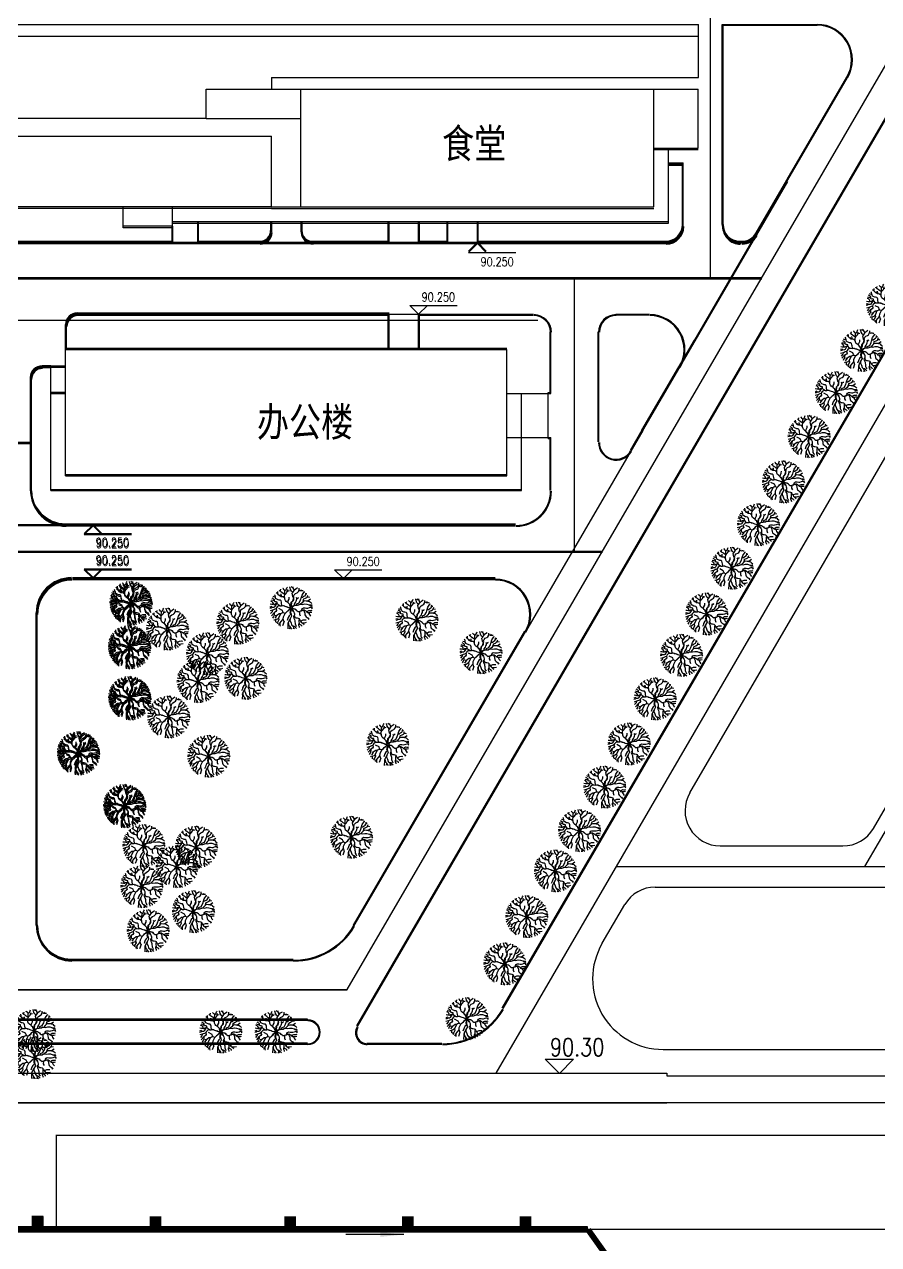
# Model space of a CAD drawing. Extents: x 532522 to 2902776, y -101917278 to 111238625.
# Drawn here: x 2901274.9 to 2901420.1, y 2548811 to 2549018.3 of the extents above; entities that cross this region are included whole.
import ezdxf
from ezdxf.enums import TextEntityAlignment as Align

# ---------------------------------------------------------------- set-up
doc = ezdxf.new("R2010")
doc.units = 0
doc.header["$LTSCALE"] = 1000
doc.header["$MEASUREMENT"] = 0
doc.linetypes.add('DASHDOT', pattern=[1, 0.5, -0.25, 0, -0.25])
doc.layers.get('0').update_dxf_attribs({"linetype": 'CONTINUOUS'})
for name, color, linetype in [('#1力能', 7, 'CONTINUOUS'), ('$TD_AUDIT_GENERATED_(1B714A)', 7, 'CONTINUOUS'), ('1', 7, 'CONTINUOUS'), ('34', 7, 'CONTINUOUS'), ('NEW字', 2, 'CONTINUOUS'), ('NEW道路', 4, 'CONTINUOUS'), ('PUB_DIM', 3, 'CONTINUOUS'), ('PUB_TEXT', 7, 'CONTINUOUS'), ('μàÂ·', 5, 'CONTINUOUS'), ('征地红线', 20, 'CONTINUOUS'), ('道路', 5, 'CONTINUOUS')]:
    doc.layers.add(name, color=color, linetype=linetype)
doc.styles.add('_HZTCH', font='', dxfattribs={"width": 0.8})
doc.styles.add('DIM_FONT', font='SIMPLEX.shx', dxfattribs={"width": 0.8})
doc.styles.get("Standard").update_dxf_attribs({"font": '', "width": 1.1})
doc.styles.get('_HZTCH').set_extended_font_data('SimSun')
doc.styles.get('Standard').set_extended_font_data('SimSun')
doc.dimstyles.get("Standard").update_dxf_attribs({"dimtxt": 0.18, "dimasz": 0.18, "dimexe": 0.18, "dimexo": 0.0625, "dimgap": 0.09, "dimtad": 0, "dimtih": 1, "dimtoh": 1, "dimdec": 4, "dimzin": 0, "dimdsep": 46, "dimtxsty": 'Standard', "dimcen": 0.09, "dimadec": 0, "dimazin": 0, "dimtfac": 1, "dimtdec": 4, "dimtofl": 0, "dimtmove": 0, "dimatfit": 3, "dimfxl": 1, "dimtolj": 1, "dimtzin": 0, "dimarcsym": 0})

# ---------------------------------------------------------------- blocks, each defined once
blk = doc.blocks.new('VEGTRE')
at = {"layer": '34', "color": 95, "linetype": 'Continuous'}
for p, q in [((-8.528, 0.012), (-9.251, 0.386)), ((0.118, -8.826), (0.14, -9.251)), ((3.566, -7.88), (3.93, -8.367))]:
    blk.add_line(p, q, dxfattribs=at)
for points in [[(-5.516, 2.354), (-5.718, 2.925), (-6.014, 3.369), (-6.482, 4.138), (-6.364, 4.405), (-6.573, 4.79), (-7.162, 5.174), (-7.426, 5.518)], [(-4.4, 6.349), (-5.149, 6.149), (-5.738, 6.297), (-6.573, 6.509)], [(-2.28, 1.166), (-2.28, 1.166), (-2.588, 1.561), (-2.851, 2.005), (-2.762, 2.39), (-2.79, 2.715), (-3.321, 3.217), (-3.913, 3.602), (-4.236, 3.99), (-4.562, 4.344), (-4.855, 4.817), (-5.062, 5.113), (-5.651, 5.497), (-6.065, 5.795)], [(-2.046, 4.279), (-2.4, 4.964), (-3.287, 5.585), (-3.964, 6.236), (-4.882, 6.473), (-5.323, 6.918), (-5.978, 7.056)], [(-5.323, 6.918), (-5.362, 7.246), (-5.46, 7.463)], [(-2.195, 6.115), (-2.574, 6.648), (-3.106, 7.036), (-3.4, 7.185), (-3.962, 7.479), (-4.61, 7.805), (-4.773, 7.915)], [(-3.752, 7.369), (-3.99, 8.041), (-3.988, 8.338)], [(-2.021, 2.95), (-2.046, 4.279), (-2.195, 6.115), (-2.229, 6.518), (-2.46, 6.863), (-3.385, 8.6)], [(-1.333, 2.385), (-1.014, 3.395), (-1.014, 4.191), (-1.128, 4.636), (-1.306, 5.585)], [(0.397, 6.077), (-0.091, 6.602), (-0.424, 6.73), (-0.829, 8.612)], [(0.749, 8.303), (0.417, 8.867), (0.067, 9.236)], [(0.754, 9.176), (0.786, 8.248), (0.421, 5.99), (0.879, 5.048), (1.021, 3.397), (1.745, 3.549), (2.297, 4.056), (2.627, 4.528), (2.402, 6.574), (1.892, 7.12), (1.776, 8.509), (1.535, 8.749), (1.489, 9.113)], [(1.776, 8.509), (2.094, 8.662), (2.303, 8.938)], [(2.4, 6.569), (2.605, 7.267), (2.93, 7.679), (3.581, 8.303), (3.658, 8.472)], [(2.626, 4.535), (3.13, 4.899), (3.487, 5.697), (3.694, 6.082), (4.2, 6.525)], [(3.186, 7.925), (2.785, 8.597), (2.653, 8.841)], [(3.694, 6.082), (3.694, 6.585), (3.817, 7.533)], [(4.535, 1.708), (5.166, 2.212), (5.405, 2.749), (5.458, 3.195), (5.405, 3.713), (4.846, 4.231), (4.892, 4.745), (5.303, 5.581), (5.602, 7.304)], [(5.303, 5.581), (5.202, 5.697), (4.995, 6.082), (4.79, 6.494), (4.73, 7.087), (4.699, 7.94)], [(5.405, 3.715), (5.79, 4.156), (6.145, 4.662), (6.412, 4.985), (7.164, 5.812)], [(6.391, 4.959), (6.236, 5.518), (6.236, 5.725), (6.395, 6.648)], [(-5.072, -1.937), (-5.316, -1.81), (-5.788, -1.573), (-6.291, -1.097), (-6.762, -0.477), (-7.144, -0.179), (-7.677, -0.092), (-8.21, -0.003), (-9.26, 0.048)], [(-2.826, 2.118), (-3.087, 2.39), (-3.441, 2.687), (-3.737, 2.687), (-4.003, 2.656), (-4.241, 2.538), (-4.446, 2.391), (-5.01, 2.243), (-5.306, 2.273), (-5.778, 2.451), (-6.162, 2.631), (-6.487, 2.807), (-6.99, 3.043), (-7.521, 3.161), (-7.788, 2.985), (-8.085, 2.779), (-8.47, 2.513), (-9.051, 1.949)], [(-7.644, 3.079), (-7.906, 3.251), (-8.291, 3.34), (-8.579, 3.473)], [(-6.774, 2.944), (-6.814, 2.364), (-7.2, 1.771), (-7.88, 1.359), (-8.262, 1.156)], [(-6.48, 4.13), (-6.809, 4.197), (-7.373, 4.169), (-7.785, 4.256), (-8.041, 4.579)], [(-3.964, -0.615), (-4.554, 0.443), (-5.236, 0.966)], [(-2.528, -0.28), (-2.003, -0.333), (-1.532, -0.287), (-1.009, -0.157), (-0.532, 0.043), (-0.487, 0.128), (-0.547, 0.195), (-1.308, 0.535), (-1.732, 0.759), (-2.28, 1.166)], [(-1.836, 0.836), (-1.532, 0.733), (-1.116, 0.535), (-0.728, 0.366), (-0.39, 0.222), (-0.308, 0.227), (-0.28, 0.318), (-0.409, 0.672), (-0.636, 1.292), (-0.851, 1.797), (-0.99, 2.038), (-1.383, 2.386), (-2.021, 2.95)], [(-1.496, 2.487), (-1.121, 2.253), (-0.85, 2.084), (-0.631, 1.636), (-0.436, 1.202), (-0.25, 0.662), (-0.137, 0.338), (-0.082, 0.263), (0.005, 0.289), (0.087, 0.499), (0.217, 0.862), (0.39, 1.333), (0.535, 1.913), (0.667, 2.463), (0.776, 2.867), (0.944, 3.145)], [(1.021, 3.397), (0.781, 2.621), (0.631, 1.971), (0.446, 1.246), (0.217, 0.503), (0.181, 0.39), (0.227, 0.262), (0.33, 0.248), (0.841, 0.426), (1.405, 0.538), (2.063, 0.638), (2.492, 0.733), (2.858, 0.774)], [(3.063, 0.843), (2.672, 0.708), (2.15, 0.579), (1.579, 0.487), (1.012, 0.402), (0.627, 0.217), (0.272, 0.046), (0.227, -0.01), (0.325, -0.138), (0.631, -0.385), (1.205, -0.844), (1.463, -1.024), (1.971, -1.188)], [(1.682, 3.535), (2.169, 3.304), (2.692, 2.851), (4.438, 2.986)], [(3.063, 0.843), (3.328, 0.935), (3.95, 1.438), (4.453, 1.703), (5.191, 1.733), (5.991, 1.467), (6.227, 1.436), (6.494, 1.703), (6.82, 2.174), (7.145, 2.617), (7.503, 2.795), (8.005, 3.031), (8.622, 3.282)], [(3.581, 1.14), (4.067, 0.995), (4.569, 0.431), (4.892, -0.014), (5.277, -0.369), (5.689, -0.487), (6.222, -0.251), (6.549, -0.162), (7.318, -0.075), (7.703, -0.106), (8.205, -0.578), (8.704, -1.142), (9.144, -1.244)], [(6.128, 1.448), (6.462, 0.903), (6.966, 1.051), (7.379, 1.315), (7.677, 1.108), (8.027, 0.545), (9.212, 0.508)], [(6.436, 1.643), (6.438, 3.318), (6.576, 3.653), (7.149, 4.036), (7.438, 4.497), (7.838, 4.863)], [(7.15, 4.038), (7.415, 3.92), (7.622, 3.862), (8.115, 4.385)], [(7.313, 2.699), (7.617, 2.232), (7.971, 1.997), (8.477, 1.877), (9.005, 2.002)], [(7.607, 1.156), (7.822, 1.138), (8.238, 1.197), (9.109, 1.462)], [(-7.533, -2.133), (-7.918, -1.867), (-8.39, -1.542), (-9.183, -1.21)], [(-3.385, -0.159), (-3.45, -0.154), (-3.774, -0.39), (-4.101, -0.774), (-4.337, -1.041), (-4.516, -1.246), (-4.752, -1.574), (-4.959, -1.839), (-5.168, -2.015), (-5.405, -2.164), (-5.937, -2.133), (-6.203, -2.133), (-6.619, -2.015), (-6.913, -1.957), (-7.178, -1.985), (-7.475, -2.075), (-7.713, -2.311), (-7.978, -2.46), (-8.333, -2.696), (-8.744, -3.056)], [(-6.979, -1.964), (-6.973, -2.342), (-7.031, -2.636), (-7.27, -3.021), (-7.773, -3.287), (-8.159, -3.523), (-8.431, -3.836)], [(-7.467, -4.788), (-7.696, -4.588), (-8.154, -4.393)], [(-4.544, -1.287), (-4.398, -1.839), (-4.429, -2.313), (-4.667, -2.757), (-5.318, -3.111), (-5.88, -3.318), (-6.326, -3.644), (-6.8, -4.147), (-7.126, -4.528), (-7.364, -4.768), (-7.882, -4.867)], [(-5.373, -7.544), (-4.773, -6.301), (-4.157, -5.926), (-3.485, -5.583), (-3.097, -5.157), (-2.957, -4.362), (-2.723, -3.472), (-3.477, -3.759), (-4.239, -4.508), (-5.019, -4.947), (-6.152, -5.144), (-6.579, -5.092), (-7.516, -5.415)], [(-6.154, -5.144), (-6.419, -5.388), (-6.862, -5.537), (-7.209, -5.815)], [(-3.097, -5.157), (-2.87, -5.896), (-2.783, -6.162), (-3.316, -6.841), (-3.614, -7.403), (-3.703, -7.757), (-3.526, -8.173), (-3.497, -8.573)], [(-2.462, -3.179), (-2.137, -2.583), (-1.759, -2.28), (-1.347, -1.979), (-0.903, -1.67), (-0.496, -1.229), (-0.344, -0.944), (-0.215, -0.239), (-0.255, -0.128), (-0.359, -0.106), (-0.985, -0.282), (-1.626, -0.421), (-1.896, -0.446), (-2.446, -0.297), (-2.923, -0.203), (-3.385, -0.159)], [(1.2, -4.123), (0.961, -3.593), (0.913, -3.108), (0.897, -2.942), (0.997, -2.662), (1.092, -2.21), (0.831, -1.764), (0.703, -1.215), (0.494, -0.85), (0.212, -0.451), (0.109, -0.39), (0.005, -0.414), (-0.07, -0.533), (-0.188, -1.003), (-0.224, -1.147), (-0.641, -1.614), (-0.865, -1.855), (-1.516, -2.27), (-2.173, -2.856), (-2.723, -3.472)], [(-1.516, -2.27), (-1.195, -2.785), (-1.891, -3.706), (-1.81, -5.097), (-1.538, -6.27), (-1.277, -7.256), (-1.383, -8.903), (-1.521, -9.106)], [(-0.641, -1.614), (-0.465, -2.169), (-0.497, -3.026), (-0.439, -3.619), (-0.352, -4.121), (-0.147, -4.685), (-0.354, -5.393), (-0.503, -5.629)], [(-0.179, -4.798), (-0.06, -4.862), (0.297, -5.039)], [(2.289, -1.251), (1.369, -1.07), (0.949, -0.757), (0.272, -0.338), (0.525, -0.728), (0.745, -1.07), (0.821, -1.393), (0.979, -1.87), (1.191, -2.229), (0.985, -3.046), (1.251, -4.369)], [(1.251, -4.369), (1.333, -4.685), (1.627, -4.952), (1.744, -5.662), (1.535, -6.342), (1.12, -6.993), (0.913, -7.436), (0.851, -8.029), (1.145, -8.826), (1.335, -9.154)], [(1.263, -4.424), (1.868, -4.687), (2.81, -5.721), (2.749, -6.195), (2.682, -7.19), (2.651, -7.523), (2.497, -8.152), (2.115, -9.003)], [(2.289, -1.251), (3.273, -1.369), (3.718, -1.47), (4.297, -1.908), (4.509, -2.215), (4.892, -2.778), (5.333, -3.788), (6.144, -5.178), (5.853, -5.723), (5.997, -6.562), (6.022, -7.009)], [(2.289, -1.251), (2.622, -1.988), (2.668, -2.896), (3.077, -3.598)], [(5.062, -5.236), (4.879, -5.692), (4.463, -6.137)], [(4.509, -2.215), (5.359, -2.379), (5.863, -2.203), (6.366, -1.908), (7.164, -2.383)], [(5.241, -3.574), (5.089, -4.362), (5, -4.954), (5.115, -5.487), (5.232, -6.168)], [(5.333, -3.788), (5.653, -3.624), (6.273, -3.682), (6.894, -3.744), (7.456, -3.773), (7.75, -4.07), (7.93, -4.732)], [(5.964, -2.144), (6.308, -2.441), (6.776, -3.034)], [(6.144, -5.179), (6.595, -5.251), (7.246, -5.46), (7.42, -5.497)], [(6.708, -2.111), (7.077, -1.968), (7.61, -2.147), (8.109, -2.292), (8.918, -2.378)], [(7.605, -3.921), (7.841, -3.892), (8.226, -4.07), (8.258, -4.132)], [(8.046, -2.275), (8.258, -2.65), (8.658, -3.2)], [(8.268, -0.651), (8.617, -0.311), (9.226, -0.229)], [(-4.773, -6.301), (-5.475, -6.544), (-6.005, -6.426), (-6.809, -6.28)], [(-3.675, -7.646), (-4, -8.051), (-4.462, -8.113)], [(-2.456, -8.492), (-2.67, -8.706), (-2.846, -8.81)], [(-1.538, -6.27), (-2.044, -6.574), (-2.251, -7.198), (-2.549, -7.67), (-2.579, -8.113), (-2.521, -8.379), (-2.316, -8.733), (-2.277, -8.973)], [(1.041, -8.544), (0.436, -8.59), (0.079, -8.856), (-0.393, -9.062), (-0.711, -9.226)], [(2.682, -7.164), (3.128, -7.675), (3.544, -7.882), (4.135, -7.851), (4.62, -8.005)], [(2.749, -6.195), (3.569, -6.393), (4.232, -6.769), (4.728, -7.321), (4.964, -7.379), (5.123, -7.651)]]:
    blk.add_lwpolyline(points, dxfattribs=at)
blk = doc.blocks.new('_ARROW')
blk.add_solid([(0, 0), (-1, 0.1), (-1, -0.1)])

msp = doc.modelspace()

# ---------------------------------------------------------------- linework, layer by layer
at = {"layer": '$TD_AUDIT_GENERATED_(1B714A)', "color": 2, "linetype": 'Continuous'}
for p, q in [((2901316.95, 2549009.33), (2901389.55, 2549009.33)), ((2901316.95, 2549009.33), (2901316.95, 2549007.33)), ((2901305.85, 2549002.33), (2901186.55, 2549002.33)), ((2901384.45, 2548994.83), (2901386.95, 2548994.83)), ((2901384.45, 2548994.68), (2901386.8, 2548994.68)), ((2901386.8, 2548984.33), (2901386.8, 2548994.68)), ((2901386.95, 2548984.33), (2901386.95, 2548994.83)), ((2901300, 2548984.03), (2901300, 2548981.48)), ((2901300.15, 2548984.03), (2901300.15, 2548981.33)), ((2901304.35, 2548984.83), (2901304.35, 2548981.33)), ((2901304.5, 2548984.83), (2901304.5, 2548981.48)), ((2901316.8, 2548984.83), (2901316.8, 2548983.33)), ((2901316.95, 2548984.83), (2901316.95, 2548983.33)), ((2901321.95, 2548984.83), (2901321.95, 2548983.33)), ((2901322.1, 2548984.83), (2901322.1, 2548983.33)), ((2901336.8, 2548981.48), (2901336.8, 2548984.83)), ((2901336.95, 2548981.33), (2901336.95, 2548984.83)), ((2901341.95, 2548981.33), (2901341.95, 2548984.83)), ((2901342.1, 2548981.48), (2901342.1, 2548984.83)), ((2901346.8, 2548981.48), (2901346.8, 2548984.83)), ((2901346.95, 2548981.33), (2901346.95, 2548984.83)), ((2901351.95, 2548981.33), (2901351.95, 2548984.83)), ((2901352.1, 2548981.48), (2901352.1, 2548984.83)), ((2901253.95, 2548981.33), (2901300.15, 2548981.33)), ((2901254.1, 2548981.48), (2901300, 2548981.48)), ((2901304.35, 2548981.33), (2901314.95, 2548981.33)), ((2901304.5, 2548981.48), (2901314.95, 2548981.48)), ((2901323.95, 2548981.48), (2901336.8, 2548981.48)), ((2901323.95, 2548981.33), (2901336.95, 2548981.33)), ((2901341.95, 2548981.33), (2901346.95, 2548981.33)), ((2901342.1, 2548981.48), (2901346.8, 2548981.48)), ((2901351.95, 2548981.33), (2901383.95, 2548981.33)), ((2901352.1, 2548981.48), (2901383.95, 2548981.48)), ((2901283.95, 2548969.33), (2901336.95, 2548969.33)), ((2901283.95, 2548969.18), (2901336.8, 2548969.18)), ((2901281.95, 2548963.33), (2901281.95, 2548967.33)), ((2901282.1, 2548963.33), (2901282.1, 2548967.33)), ((2901279.45, 2548960.33), (2901277.95, 2548960.33)), ((2901279.45, 2548960.18), (2901277.95, 2548960.18)), ((2901275.95, 2548958.33), (2901275.95, 2548939.33)), ((2901276.1, 2548958.33), (2901276.1, 2548939.33)), ((2901235.95, 2548947.33), (2901275.95, 2548947.33)), ((2901281.94, 2548933.33), (2901235.95, 2548933.33)), ((2901281.95, 2548933.48), (2901358.45, 2548933.48)), ((2901281.95, 2548933.33), (2901358.45, 2548933.33)), ((2901283.13, 2548924.33), (2901354.94, 2548924.33)), ((2901283.13, 2548924.18), (2901354.94, 2548924.18)), ((2901276.95, 2548865.36), (2901276.95, 2548918.33)), ((2901277.1, 2548865.36), (2901277.1, 2548918.33))]:
    msp.add_line(p, q, dxfattribs=at)
at = {"layer": '$TD_AUDIT_GENERATED_(1B714A)', "color": 1, "linetype": 'Continuous'}
for p, q in [((2901321.95, 2548987.33), (2901321.95, 2549007.33)), ((2901381.95, 2548987.33), (2901381.95, 2549007.33)), ((2901389.45, 2548997.33), (2901389.45, 2549007.33)), ((2901384.45, 2548984.83), (2901384.45, 2548997.33)), ((2901281.95, 2548941.83), (2901281.95, 2548963.33)), ((2901279.45, 2548939.33), (2901279.45, 2548960.33))]:
    msp.add_line(p, q, dxfattribs=at)
at = {"layer": '$TD_AUDIT_GENERATED_(1B714A)', "color": 1, "linetype": 'Continuous', "extrusion": (0.000184419, -0.049437, 0.998777)}
for p, q in [((2901384.45, 2548984.59, 10.1), (2901384.45, 2548997.07, 10.72)), ((2901281.95, 2548941.64, 7.99), (2901281.95, 2548963.11, 9.06)), ((2901356.95, 2548941.64, 7.98), (2901356.95, 2548963.11, 9.04)), ((2901279.45, 2548939.14, 7.87), (2901279.45, 2548960.12, 8.91)), ((2901359.45, 2548939.14, 7.85), (2901359.45, 2548955.62, 8.67)), ((2901363.95, 2548948.13, 8.3), (2901363.95, 2548955.62, 8.67))]:
    msp.add_line(p, q, dxfattribs=at)
at = {"layer": '$TD_AUDIT_GENERATED_(1B714A)', "color": 2, "linetype": 'Continuous', "extrusion": (0.000184419, -0.049437, 0.998777)}
for p, q in [((2901384.45, 2548994.57, 10.59), (2901386.95, 2548994.57, 10.59)), ((2901384.45, 2548994.42, 10.59), (2901386.8, 2548994.42, 10.59)), ((2901386.8, 2548984.09, 10.07), (2901386.8, 2548994.42, 10.59)), ((2901386.95, 2548984.09, 10.07), (2901386.95, 2548994.57, 10.59)), ((2901300, 2548983.79, 10.08), (2901300, 2548981.24, 9.95)), ((2901300.15, 2548983.79, 10.08), (2901300.15, 2548981.09, 9.94)), ((2901304.35, 2548984.59, 10.11), (2901304.35, 2548981.09, 9.94)), ((2901304.5, 2548984.59, 10.11), (2901304.5, 2548981.24, 9.95)), ((2901316.8, 2548984.59, 10.11), (2901316.8, 2548983.09, 10.04)), ((2901316.95, 2548984.59, 10.11), (2901316.95, 2548983.09, 10.04)), ((2901321.95, 2548984.59, 10.11), (2901321.95, 2548983.09, 10.04)), ((2901322.1, 2548984.59, 10.11), (2901322.1, 2548983.09, 10.04)), ((2901336.8, 2548981.24, 9.94), (2901336.8, 2548984.59, 10.11)), ((2901336.95, 2548981.09, 9.94), (2901336.95, 2548984.59, 10.11)), ((2901341.95, 2548981.09, 9.93), (2901341.95, 2548984.59, 10.11)), ((2901342.1, 2548981.24, 9.94), (2901342.1, 2548984.59, 10.11)), ((2901346.8, 2548981.24, 9.94), (2901346.8, 2548984.59, 10.11)), ((2901346.95, 2548981.09, 9.93), (2901346.95, 2548984.59, 10.11)), ((2901351.95, 2548981.09, 9.93), (2901351.95, 2548984.59, 10.11)), ((2901352.1, 2548981.24, 9.94), (2901352.1, 2548984.59, 10.11)), ((2901253.95, 2548981.09, 9.95), (2901300.15, 2548981.09, 9.94)), ((2901254.1, 2548981.24, 9.96), (2901300, 2548981.24, 9.95)), ((2901304.35, 2548981.09, 9.94), (2901314.95, 2548981.09, 9.94)), ((2901304.5, 2548981.24, 9.95), (2901314.95, 2548981.24, 9.95)), ((2901323.95, 2548981.24, 9.95), (2901336.8, 2548981.24, 9.94)), ((2901323.95, 2548981.09, 9.94), (2901336.95, 2548981.09, 9.94)), ((2901341.95, 2548981.09, 9.93), (2901346.95, 2548981.09, 9.93)), ((2901342.1, 2548981.24, 9.94), (2901346.8, 2548981.24, 9.94)), ((2901351.95, 2548981.09, 9.93), (2901383.95, 2548981.09, 9.93)), ((2901352.1, 2548981.24, 9.94), (2901383.95, 2548981.24, 9.93)), ((2901283.95, 2548969.1, 9.35), (2901336.95, 2548969.1, 9.34)), ((2901283.95, 2548968.95, 9.34), (2901336.8, 2548968.95, 9.33)), ((2901336.8, 2548963.11, 9.05), (2901336.8, 2548968.95, 9.33)), ((2901336.95, 2548963.11, 9.05), (2901336.95, 2548969.1, 9.34)), ((2901341.95, 2548963.11, 9.04), (2901341.95, 2548969.1, 9.34)), ((2901341.95, 2548969.1, 9.34), (2901361.45, 2548969.1, 9.34)), ((2901342.1, 2548968.95, 9.33), (2901361.45, 2548968.95, 9.33)), ((2901342.1, 2548963.11, 9.04), (2901342.1, 2548968.95, 9.33)), ((2901375.45, 2548969.1, 9.34), (2901381.15, 2548969.1, 9.33)), ((2901375.45, 2548968.96, 9.33), (2901381.15, 2548968.96, 9.33)), ((2901281.95, 2548963.11, 9.06), (2901281.95, 2548967.11, 9.25)), ((2901282.1, 2548963.11, 9.06), (2901282.1, 2548967.11, 9.25)), ((2901364.3, 2548955.77, 8.68), (2901364.3, 2548966.11, 9.19)), ((2901364.45, 2548955.62, 8.67), (2901364.45, 2548966.11, 9.19)), ((2901372.45, 2548947.39, 8.26), (2901372.45, 2548966.11, 9.19)), ((2901372.6, 2548947.39, 8.26), (2901372.6, 2548966.11, 9.19)), ((2901279.45, 2548960.12, 8.91), (2901277.95, 2548960.12, 8.91)), ((2901275.95, 2548958.12, 8.81), (2901275.95, 2548939.14, 7.87)), ((2901276.1, 2548958.12, 8.81), (2901276.1, 2548939.14, 7.87)), ((2901279.45, 2548959.97, 8.9), (2901277.95, 2548959.97, 8.9)), ((2901363.95, 2548955.77, 8.68), (2901364.3, 2548955.77, 8.68)), ((2901363.95, 2548955.62, 8.67), (2901363.95, 2548955.77, 8.68)), ((2901363.95, 2548955.62, 8.67), (2901364.45, 2548955.62, 8.67)), ((2901380.05, 2548949.31, 8.35), (2901360.13, 2548915.15, 6.67)), ((2901380.05, 2548949.31, 8.35), (2901360.13, 2548915.15, 6.67)), ((2901363.95, 2548948.13, 8.3), (2901364.45, 2548948.13, 8.3)), ((2901363.95, 2548947.98, 8.29), (2901363.95, 2548948.13, 8.3)), ((2901363.95, 2548947.98, 8.29), (2901364.3, 2548947.98, 8.29)), ((2901364.3, 2548939.14, 7.85), (2901364.3, 2548947.98, 8.29)), ((2901364.45, 2548939.14, 7.85), (2901364.45, 2548948.13, 8.3)), ((2901379.92, 2548949.38, 8.36), (2901377.92, 2548945.95, 8.19)), ((2901235.95, 2548947.13, 8.27), (2901275.95, 2548947.13, 8.27)), ((2901281.94, 2548933.15, 7.57), (2901235.95, 2548933.15, 7.58)), ((2901281.95, 2548933.3, 7.58), (2901358.45, 2548933.3, 7.57)), ((2901281.95, 2548933.15, 7.57), (2901358.45, 2548933.15, 7.56)), ((2901283.13, 2548924.16, 7.13), (2901354.94, 2548924.16, 7.11)), ((2901283.13, 2548924.01, 7.12), (2901354.94, 2548924.01, 7.11)), ((2901276.95, 2548865.26, 4.21), (2901276.95, 2548918.17, 6.83)), ((2901277.1, 2548865.26, 4.21), (2901277.1, 2548918.17, 6.83))]:
    msp.add_line(p, q, dxfattribs=at)
at = {"layer": '$TD_AUDIT_GENERATED_(1B714A)', "color": 2, "linetype": 'Continuous'}
for centre, radius, start, end in [((2901314.95, 2548983.33), 2, 270, 0), ((2901314.95, 2548983.33), 1.85, 270, 0), ((2901323.95, 2548983.33), 2, 180, 270), ((2901323.95, 2548983.33), 1.85, 180, 270), ((2901383.95, 2548984.33), 3, 270, 360), ((2901383.95, 2548984.33), 2.85, 270, 360), ((2901283.95, 2548967.33), 2, 90, 180), ((2901283.95, 2548967.33), 1.85, 90, 180), ((2901277.95, 2548958.33), 2, 90, 180), ((2901277.95, 2548958.33), 1.85, 90, 180), ((2901281.95, 2548939.33), 6, 180, 270), ((2901281.95, 2548939.33), 5.85, 180, 270), ((2901282.95, 2548918.33), 6, 90, 180), ((2901282.95, 2548918.33), 5.85, 90, 180), ((2901282.95, 2548865.36), 6, 180, 270), ((2901282.95, 2548865.36), 5.85, 180, 270)]:
    msp.add_arc(centre, radius, start, end, dxfattribs=at)
at = {"layer": '$TD_AUDIT_GENERATED_(1B714A)', "color": 2, "linetype": 'Continuous', "extrusion": (0.000184419, -0.049437, 0.998777)}
for centre, radius, start, end in [((2910803.47, 2535039.28, -125468.16), 2, 269.7865, 359.7865), ((2910803.47, 2535039.28, -125468.16), 1.85, 269.7865, 359.7865), ((2910812.47, 2535039.25, -125468.16), 2, 179.7865, 269.7865), ((2910812.47, 2535039.25, -125468.16), 1.85, 179.7865, 269.7865), ((2910872.47, 2535040.03, -125468.16), 3, 269.7865, 359.7865), ((2910872.47, 2535040.03, -125468.16), 2.85, 269.7865, 359.7865), ((2910772.41, 2535023.4, -125468.16), 2, 89.7865, 179.7865), ((2910772.41, 2535023.4, -125468.16), 1.85, 89.7865, 179.7865), ((2910849.9, 2535022.11, -125468.16), 3, 359.7865, 89.7865), ((2910849.9, 2535022.11, -125468.16), 2.85, 359.7865, 89.7865), ((2910863.9, 2535022.06, -125468.16), 3, 89.7865, 179.7865), ((2910863.9, 2535022.06, -125468.16), 2.85, 89.7865, 179.7865), ((2910766.37, 2535014.42, -125468.16), 2, 89.7865, 179.7865), ((2910766.37, 2535014.42, -125468.16), 1.85, 89.7865, 179.7865), ((2910863.83, 2535003.31, -125468.16), 3, 179.7865, 329.5658), ((2910863.83, 2535003.31, -125468.16), 2.85, 179.7865, 329.5658), ((2910770.3, 2534995.41, -125468.16), 6, 179.7865, 269.7865), ((2910770.3, 2534995.41, -125468.16), 5.85, 179.7865, 269.7865), ((2910846.8, 2534995.12, -125468.16), 6, 269.7865, 359.7865), ((2910846.8, 2534995.12, -125468.16), 5.85, 269.7865, 359.7865), ((2910771.22, 2534974.4, -125468.16), 6, 89.7865, 179.7865), ((2910771.22, 2534974.4, -125468.16), 5.85, 89.7865, 179.7865), ((2910843.21, 2534974.14, -125468.16), 6, 329.5658, 89.7865), ((2910843.21, 2534974.14, -125468.16), 5.85, 329.5658, 89.7865), ((2910771.03, 2534921.43, -125468.16), 6, 179.7865, 269.7865), ((2910771.03, 2534921.43, -125468.16), 5.85, 179.7865, 269.7865)]:
    msp.add_arc(centre, radius, start, end, dxfattribs=at)
at = {"layer": '$TD_AUDIT_GENERATED_(1B714A)', "color": 2, "linetype": 'Continuous', "ltscale": 5, "extrusion": (0.000184419, -0.049437, 0.998777)}
for radius in [6, 5.85]:
    msp.add_arc((2910869.59, 2535019.04, -125468.16), radius, 329.5658, 89.7865, dxfattribs=at)
at = {"layer": '1', "linetype": 'Continuous'}
for p, q in [((2901383.53, 2548844.16), (2901724.36, 2548844.16)), ((2901384.12, 2548835.16), (2901462.69, 2548835.16))]:
    msp.add_line(p, q, dxfattribs=at)
at = {"layer": '1', "color": 1, "linetype": 'Continuous'}
for points, const_width in [([(2901277.18, 2548815.92), (2901277.18, 2548813.66)], 2), ([(2901370.7, 2548813.66), (2901247.85, 2548813.66)], 1)]:
    msp.add_lwpolyline(points, dxfattribs=dict(at, const_width=const_width))
at = {"layer": '1', "color": 1, "linetype": 'Continuous', "extrusion": (0.000184419, -0.049437, 0.998777), "elevation": -125468.16}
for points, const_width in [([(2910765.06, 2534872.01), (2910765.05, 2534869.75)], 2), ([(2910785.06, 2534871.94), (2910785.05, 2534869.68)], 2), ([(2910807.93, 2534871.85), (2910807.92, 2534869.59)], 2), ([(2910827.93, 2534871.78), (2910827.92, 2534869.52)], 2), ([(2910847.93, 2534871.7), (2910847.92, 2534869.44)], 2), ([(2910858.57, 2534869.4), (2910735.73, 2534869.86)], 1), ([(2910858.57, 2534869.4), (2911057.13, 2534588.18)], 1)]:
    msp.add_lwpolyline(points, dxfattribs=dict(at, const_width=const_width))
at = {"layer": '1', "linetype": 'Continuous'}
msp.add_arc((2901383.53, 2548856.16), 12, 149.7793, 270, dxfattribs=at)
at = {"layer": 'NEW字', "extrusion": (0.000184419, -0.049437, 0.998777)}
for p, q in [((2901363.48, 2548842.49, 3.04), (2901368.28, 2548842.49, 3.04)), ((2901365.88, 2548840.09, 2.93), (2901363.48, 2548842.49, 3.04)), ((2901368.28, 2548842.49, 3.04), (2901365.88, 2548840.09, 2.93))]:
    msp.add_line(p, q, dxfattribs=at)
at = {"layer": 'NEW道路', "color": 4, "linetype": 'Continuous', "extrusion": (0.000184419, -0.049437, 0.998777)}
for p, q in [((2901280.42, 2548829.6), (2901730.66, 2548829.6)), ((2901370.53, 2548813.62), (2901487.54, 2548813.62))]:
    msp.add_line(p, q, dxfattribs=at)
at = {"layer": 'PUB_DIM', "linetype": 'Continuous'}
for p, q in [((2901300.15, 2548981.33), (2901304.35, 2548981.33)), ((2901314.95, 2548981.33), (2901323.95, 2548981.33)), ((2901336.95, 2548981.33), (2901341.95, 2548981.33)), ((2901346.95, 2548981.33), (2901351.95, 2548981.33)), ((2901351.95, 2548981.33), (2901350.45, 2548979.83)), ((2901353.45, 2548979.83), (2901351.95, 2548981.33)), ((2901286.63, 2548933.33), (2901285.13, 2548931.83)), ((2901288.13, 2548931.83), (2901286.63, 2548933.33)), ((2901285.13, 2548931.83), (2901288.13, 2548931.83)), ((2901286.63, 2548931.83), (2901293.17, 2548931.83)), ((2901286.63, 2548924.33), (2901285.13, 2548925.83)), ((2901285.13, 2548925.83), (2901288.13, 2548925.83)), ((2901288.13, 2548925.83), (2901286.63, 2548924.33)), ((2901286.63, 2548925.83), (2901293.17, 2548925.83))]:
    msp.add_line(p, q, dxfattribs=at)
at = {"layer": 'PUB_DIM', "linetype": 'Continuous', "extrusion": (0.000184419, -0.049437, 0.998777)}
for p, q in [((2901300.15, 2548981.09, 9.94), (2901304.35, 2548981.09, 9.94)), ((2901314.95, 2548981.09, 9.94), (2901323.95, 2548981.09, 9.94)), ((2901336.95, 2548981.09, 9.94), (2901341.95, 2548981.09, 9.93)), ((2901346.95, 2548981.09, 9.93), (2901351.95, 2548981.09, 9.93)), ((2901351.95, 2548981.09, 9.93), (2901350.45, 2548979.59, 9.86)), ((2901353.45, 2548979.59, 9.86), (2901351.95, 2548981.09, 9.93)), ((2901350.45, 2548979.59, 9.86), (2901353.45, 2548979.59, 9.86)), ((2901351.95, 2548979.59, 9.86), (2901358.5, 2548979.59, 9.86)), ((2901341.95, 2548969.1, 9.34), (2901340.45, 2548970.6, 9.42)), ((2901340.45, 2548970.6, 9.42), (2901343.45, 2548970.6, 9.42)), ((2901343.45, 2548970.6, 9.42), (2901341.95, 2548969.1, 9.34)), ((2901341.95, 2548970.6, 9.42), (2901348.5, 2548970.6, 9.41)), ((2901336.95, 2548969.1, 9.34), (2901341.95, 2548969.1, 9.34)), ((2901286.63, 2548933.15, 7.57), (2901285.13, 2548931.65, 7.5)), ((2901288.13, 2548931.65, 7.5), (2901286.63, 2548933.15, 7.57)), ((2901285.13, 2548931.65, 7.5), (2901288.13, 2548931.65, 7.5)), ((2901286.63, 2548931.65, 7.5), (2901293.17, 2548931.65, 7.5)), ((2901286.63, 2548924.16, 7.13), (2901285.13, 2548925.66, 7.2)), ((2901285.13, 2548925.66, 7.2), (2901288.13, 2548925.66, 7.2)), ((2901288.13, 2548925.66, 7.2), (2901286.63, 2548924.16, 7.13)), ((2901286.63, 2548925.66, 7.2), (2901293.17, 2548925.66, 7.2)), ((2901329.18, 2548924.16, 7.12), (2901327.68, 2548925.66, 7.19)), ((2901327.68, 2548925.66, 7.19), (2901330.68, 2548925.66, 7.19)), ((2901330.68, 2548925.66, 7.19), (2901329.18, 2548924.16, 7.12)), ((2901329.18, 2548925.66, 7.19), (2901335.72, 2548925.66, 7.19))]:
    msp.add_line(p, q, dxfattribs=at)
at = {"layer": 'PUB_DIM', "color": 2, "linetype": 'Continuous', "extrusion": (0.000184419, -0.049437, 0.998777), "elevation": -125468.16, "flags": 128}
msp.add_lwpolyline([(2910827.26, 2534868.71), (2910817.39, 2534868.75)], dxfattribs=at)
at = {"layer": 'μàÂ·', "color": 2}
for p, q in [((2901282.95, 2548859.51), (2901320.64, 2548859.51)), ((2901282.95, 2548859.36), (2901320.64, 2548859.36)), ((2901244.6, 2548849.36), (2901323.06, 2548849.36)), ((2901244.6, 2548849.21), (2901323.06, 2548849.21)), ((2901244.6, 2548845.31), (2901323.06, 2548845.31)), ((2901244.6, 2548845.16), (2901323.06, 2548845.16)), ((2901222.95, 2548835.16), (2901384.12, 2548835.16))]:
    msp.add_line(p, q, dxfattribs=at)
at = {"layer": 'μàÂ·', "color": 2, "extrusion": (0.000184419, -0.049437, 0.998777)}
for p, q in [((2901282.95, 2548859.41, 3.92), (2901320.64, 2548859.41, 3.92)), ((2901282.95, 2548859.26, 3.92), (2901320.64, 2548859.26, 3.91)), ((2901244.6, 2548849.28, 3.43), (2901323.06, 2548849.28, 3.41)), ((2901244.6, 2548849.13, 3.42), (2901323.06, 2548849.13, 3.41)), ((2901244.6, 2548845.23, 3.23), (2901323.06, 2548845.23, 3.21)), ((2901244.6, 2548845.08, 3.22), (2901323.06, 2548845.08, 3.21)), ((2901222.95, 2548835.09, 2.73), (2901384.12, 2548835.09, 2.7))]:
    msp.add_line(p, q, dxfattribs=at)
for centre, radius, end in [((2910808.73, 2534927.29, -125468.16), 11.85, 329.5658), ((2910808.73, 2534927.29, -125468.16), 12, 329.5658), ((2910811.06, 2534903.18, -125468.16), 2.1, 89.7865), ((2910811.06, 2534903.18, -125468.16), 1.95, 89.7865)]:
    msp.add_arc(centre, radius, 269.7865, end, dxfattribs=at)
at = {"layer": '征地红线', "color": 20}
msp.add_line((2901280.42, 2548813.66), (2901280.42, 2548829.66), dxfattribs=at)
at = {"layer": '征地红线', "color": 20, "extrusion": (0.000184419, -0.049437, 0.998777)}
msp.add_line((2901280.42, 2548813.62, 1.66), (2901280.42, 2548829.6, 2.45), dxfattribs=at)
at = {"layer": '道路', "color": 4, "linetype": 'DASHDOT', "ltscale": 5}
for p, q in [((2901329.83, 2548854.36), (2901427.38, 2549021.83)), ((2901391.55, 2548975.33), (2901391.55, 2549021.83)), ((2901355.12, 2548840.16), (2901450.46, 2549003.84)), ((2901232.45, 2548975.33), (2901400.3, 2548975.33)), ((2901232.45, 2548928.83), (2901373.21, 2548928.83)), ((2901230.85, 2548854.36), (2901329.83, 2548854.36)), ((2901230.85, 2548840.16), (2901384.12, 2548840.16)), ((2901384.12, 2548840.16, 1.62), (2901384.12, 2548839.66, 1.46)), ((2901384.12, 2548839.66), (2901729.31, 2548839.66))]:
    msp.add_line(p, q, dxfattribs=at)
at = {"layer": '道路', "color": 4}
for p, q in [((2901222.95, 2549018.33), (2901389.55, 2549018.33)), ((2901389.55, 2549009.33), (2901389.55, 2549018.33)), ((2901393.55, 2548994.92), (2901393.55, 2549018.33)), ((2901393.55, 2549018.33), (2901409.7, 2549018.33)), ((2901393.55, 2548984.33), (2901393.55, 2549018.33)), ((2901393.7, 2548994.92), (2901393.7, 2549018.18)), ((2901393.7, 2549018.18), (2901409.7, 2549018.18)), ((2901393.7, 2548984.33), (2901393.7, 2549018.18)), ((2901222.95, 2549016.33), (2901389.45, 2549016.33)), ((2901222.95, 2549016.33), (2901389.55, 2549016.33)), ((2901356.17, 2548851.19), (2901450.65, 2549013.4)), ((2901356.3, 2548851.12), (2901450.78, 2549013.33)), ((2901331.43, 2548848.17), (2901425.92, 2549010.38)), ((2901331.56, 2548848.09), (2901426.05, 2549010.3)), ((2901399.32, 2548982.9), (2901414.75, 2549009.39)), ((2901404.61, 2548991.98), (2901414.75, 2549009.39)), ((2901404.74, 2548991.9), (2901414.88, 2549009.31)), ((2901305.85, 2549007.33), (2901389.45, 2549007.33)), ((2901305.85, 2549002.33), (2901305.85, 2549007.33)), ((2901305.85, 2549002.33), (2901321.95, 2549002.33)), ((2901224.55, 2548999.33), (2901316.95, 2548999.33)), ((2901316.95, 2548987.33), (2901316.95, 2548999.33)), ((2901316.95, 2548987.33), (2901316.95, 2548999.33)), ((2901381.95, 2548997.33), (2901389.45, 2548997.33)), ((2901388.06, 2548887.77), (2901449.57, 2548993.38)), ((2901386.34, 2548960.31), (2901404.74, 2548991.9)), ((2901399.45, 2548982.82), (2901404.74, 2548991.9)), ((2901316.95, 2548987.33), (2901224.55, 2548987.33)), ((2901291.75, 2548984.03), (2901291.75, 2548987.33)), ((2901300.15, 2548984.03), (2901300.15, 2548987.33)), ((2901316.95, 2548987.33), (2901381.95, 2548987.33)), ((2901300.15, 2548984.03), (2901291.75, 2548984.03)), ((2901300.15, 2548984.83), (2901384.45, 2548984.83)), ((2901396.55, 2548981.48), (2901396.86, 2548981.48)), ((2901396.55, 2548981.33), (2901396.86, 2548981.33)), ((2901419.26, 2548881.73), (2901469.95, 2548968.75)), ((2901281.95, 2548963.33), (2901356.95, 2548963.33)), ((2901279.45, 2548960.33), (2901281.95, 2548960.33)), ((2901279.45, 2548955.83), (2901281.95, 2548955.83)), ((2901281.95, 2548941.83), (2901356.95, 2548941.83)), ((2901279.45, 2548939.33), (2901359.45, 2548939.33)), ((2901393.24, 2548878.75), (2901414.08, 2548878.75)), ((2901382.18, 2548871.75), (2901627.38, 2548871.75)), ((2901373.16, 2548862.2), (2901376.99, 2548868.77))]:
    msp.add_line(p, q, dxfattribs=at)
at = {"layer": '道路', "color": 4, "extrusion": (0.000184419, -0.049437, 0.998777)}
for p, q in [((2901381.95, 2548997.07, 10.72), (2901389.45, 2548997.07, 10.72)), ((2901386.34, 2548960.1, 8.89), (2901404.74, 2548991.65, 10.45)), ((2901399.45, 2548982.58, 10), (2901404.74, 2548991.65, 10.45)), ((2901316.95, 2548987.08, 10.24), (2901224.55, 2548987.08, 10.25)), ((2901291.75, 2548983.79, 10.08), (2901291.75, 2548987.08, 10.24)), ((2901300.15, 2548983.79, 10.08), (2901300.15, 2548987.08, 10.24)), ((2901316.95, 2548987.08, 10.24), (2901381.95, 2548987.08, 10.22)), ((2901300.15, 2548983.79, 10.08), (2901291.75, 2548983.79, 10.08)), ((2901300.15, 2548984.59, 10.12), (2901384.45, 2548984.59, 10.1)), ((2901396.55, 2548981.24, 9.93), (2901396.86, 2548981.24, 9.93)), ((2901396.55, 2548981.09, 9.92), (2901396.86, 2548981.09, 9.92)), ((2901379.92, 2548949.38, 8.36), (2901388.84, 2548964.68, 9.11)), ((2901380.05, 2548949.31, 8.35), (2901388.97, 2548964.6, 9.11)), ((2901281.95, 2548963.11, 9.06), (2901356.95, 2548963.11, 9.04)), ((2901279.45, 2548960.12, 8.91), (2901281.95, 2548960.12, 8.91)), ((2901379.92, 2548949.38, 8.36), (2901386.21, 2548960.17, 8.89)), ((2901380.05, 2548949.31, 8.35), (2901386.34, 2548960.1, 8.89)), ((2901279.45, 2548955.62, 8.69), (2901281.95, 2548955.62, 8.68)), ((2901356.95, 2548955.62, 8.67), (2901363.95, 2548955.62, 8.67)), ((2901356.95, 2548948.13, 8.3), (2901363.95, 2548948.13, 8.3)), ((2901281.95, 2548941.64, 7.99), (2901356.95, 2548941.64, 7.98)), ((2901279.45, 2548939.14, 7.87), (2901359.45, 2548939.14, 7.85)), ((2901330.88, 2548865.29, 4.2), (2901360, 2548915.23, 6.67)), ((2901331.01, 2548865.22, 4.2), (2901360.13, 2548915.15, 6.67)), ((2901333.16, 2548845.23, 3.21), (2901345.93, 2548845.23, 3.21)), ((2901333.16, 2548845.08, 3.2), (2901345.93, 2548845.08, 3.2))]:
    msp.add_line(p, q, dxfattribs=at)
at = {"layer": '道路', "color": 4, "linetype": 'DASHDOT', "ltscale": 5, "extrusion": (0.000184419, -0.049437, 0.998777)}
for p, q in [((2901232.45, 2548975.1, 9.66), (2901400.3, 2548975.1, 9.63)), ((2901368.45, 2548928.65, 7.33), (2901368.45, 2548975.1, 9.63)), ((2901232.45, 2548928.65, 7.36), (2901373.21, 2548928.65, 7.33)), ((2901230.85, 2548854.27, 3.68), (2901329.83, 2548854.27, 3.66))]:
    msp.add_line(p, q, dxfattribs=at)
at = {"layer": '道路', "color": 4, "ltscale": 2}
msp.add_line((2901417.8, 2548875.25), (2901471.1, 2548966.75), dxfattribs=at)
at = {"layer": '道路', "color": 4, "linetype": 'DASHDOT', "ltscale": 2}
msp.add_line((2901375.56, 2548875.25), (2901623.88, 2548875.25), dxfattribs=at)
at = {"layer": '道路', "color": 4}
for centre, radius, start, end in [((2901409.7, 2549012.33), 6, 329.7793, 90), ((2901409.7, 2549012.33), 5.85, 329.7793, 90), ((2901396.55, 2548984.33), 3, 180, 270), ((2901396.55, 2548984.33), 2.85, 180, 270), ((2901396.86, 2548984.33), 2.85, 270, 329.7793), ((2901396.86, 2548984.33), 3, 270, 329.7793), ((2901393.24, 2548884.75), 6, 149.7793, 270), ((2901414.08, 2548884.75), 6, 270, 329.7793), ((2901382.18, 2548865.75), 6, 90, 149.7793)]:
    msp.add_arc(centre, radius, start, end, dxfattribs=at)
at = {"layer": '道路', "color": 4, "extrusion": (0.000184419, -0.049437, 0.998777)}
for centre, radius, start, end in [((2910885.07, 2535039.98, -125468.16), 3, 179.7865, 269.7865), ((2910885.07, 2535039.98, -125468.16), 2.85, 179.7865, 269.7865), ((2910885.37, 2535039.98, -125468.16), 2.85, 269.7865, 329.5658), ((2910885.37, 2535039.98, -125468.16), 3, 269.7865, 329.5658), ((2910833.97, 2534912.99, -125468.16), 11.85, 269.7865, 329.5658), ((2910833.97, 2534912.99, -125468.16), 12, 269.7865, 329.5658), ((2910821.16, 2534903.04, -125468.16), 2, 149.5658, 269.7865), ((2910821.16, 2534903.04, -125468.16), 1.85, 149.5658, 269.7865)]:
    msp.add_arc(centre, radius, start, end, dxfattribs=at)

# ---------------------------------------------------------------- block references
at = {"layer": '34', "color": 95, "linetype": 'Continuous', "extrusion": (0.000184419, -0.049437, 0.998777), "xscale": 0.3900013038538194, "yscale": 0.3900013038538194, "rotation": 149.1247540701551}
for p in [(2910910.03, 2535026.52, -125468.16), (2910905.61, 2535018.81, -125468.16), (2910901.26, 2535011.67, -125468.16), (2910896.61, 2535004.21, -125468.16), (2910892.2, 2534996.51, -125468.16), (2910887.93, 2534989.24, -125468.16), (2910883.43, 2534981.85, -125468.16), (2910781.3, 2534976.13, -125468.08), (2910808.47, 2534975.38, -125468.16), (2910879.09, 2534974.08, -125468.16), (2910799.4, 2534972.81, -125468.16), (2910829.84, 2534973.23, -125468.16), (2910787.44, 2534971.85, -125468.16), (2910781, 2534968.67, -125468.16), (2910840.7, 2534967.65, -125468.16), (2910794.22, 2534967.62, -125468.16), (2910874.78, 2534967.06, -125468.16), (2910792.6, 2534962.88, -125468.08), (2910800.69, 2534963.43, -125468.16), (2910781.02, 2534960.01, -125468.16), (2910870.28, 2534959.66, -125468.16), (2910787.58, 2534956.89, -125468.16), (2910824.81, 2534952.09, -125468.16), (2910865.82, 2534952.02, -125468.16), (2910772.27, 2534950.65, -125468.16), (2910794.36, 2534950.2, -125468.16), (2910861.67, 2534944.69, -125468.16), (2910780.1, 2534941.65, -125468.16), (2910857.33, 2534937.3, -125468.16), (2910783.28, 2534935.03, -125468.16), (2910792.21, 2534934.74, -125468.16), (2910818.56, 2534936.32, -125468.16), (2910788.92, 2534931.45, -125468.16), (2910853.21, 2534930.47, -125468.16), (2910782.9, 2534928.05, -125468.16), (2910791.65, 2534923.78, -125468.16), (2910848.33, 2534922.7, -125468.16), (2910783.96, 2534920.53, -125468.16), (2910844.55, 2534914.68, -125468.16), (2910838.1, 2534905.41, -125468.16), (2910796.25, 2534903.29, -125468.16), (2910805.64, 2534903.25, -125468.16), (2910764.63, 2534903.44, -125379.14)]:
    msp.add_blockref('VEGTRE', p, dxfattribs=at)
at = {"layer": '34', "color": 95, "linetype": 'Continuous', "xscale": 0.3900013038538194, "yscale": 0.3900013038538194, "rotation": 149.3382287502279}
for p in [(2901293.02, 2548920.1, 0.08), (2901292.76, 2548912.64), (2901292.8, 2548903.97), (2901284.09, 2548894.59), (2901291.95, 2548885.61), (2901276.62, 2548847.35, 89.02)]:
    msp.add_blockref('VEGTRE', p, dxfattribs=at)
at = {"layer": 'PUB_DIM', "color": 2, "linetype": 'Continuous', "extrusion": (0.000184419, -0.049437, 0.998777), "xscale": 4, "yscale": 4, "zscale": 4, "rotation": 359.7865253199272}
msp.add_blockref('_ARROW', (2910827.26, 2534868.71, -125468.16), dxfattribs=at)

# ---------------------------------------------------------------- texts
at = {"layer": 'NEW字', "extrusion": (0.000184419, -0.049437, 0.998777), "style": 'DIM_FONT', "width": 0.8}
msp.add_text('90.30', height=3, rotation=359.7866, dxfattribs=at).set_placement((2910856.82, 2534900.46, -125468.19), align=Align.MIDDLE)
at = {"layer": 'PUB_DIM', "linetype": 'Continuous', "extrusion": (0.000184419, -0.049437, 0.998777), "style": 'DIM_FONT', "width": 0.8}
for p in [(2910843.72, 2535034.13, -125468.16), (2910833.7, 2535028.17, -125468.16), (2910778.21, 2534986.38, -125468.16), (2910778.2, 2534983.38, -125468.16), (2910820.75, 2534983.22, -125468.16)]:
    msp.add_text('90.250', height=1.5, rotation=359.7865, dxfattribs=at).set_placement(p, align=Align.MIDDLE)
at = {"layer": 'PUB_DIM', "linetype": 'Continuous', "style": 'DIM_FONT', "width": 0.8}
msp.add_text('90.250', height=1.5, rotation=360, dxfattribs=at).set_placement((2901289.9, 2548930.33), align=Align.MIDDLE)
msp.add_text('90.250', height=1.5, dxfattribs=at).set_placement((2901289.9, 2548927.33), align=Align.MIDDLE)
at = {"layer": 'PUB_TEXT', "linetype": 'Continuous', "style": '_HZTCH', "width": 0.8}
msp.add_text('食堂', height=5, dxfattribs=at).set_placement((2901345.94, 2548995.61))
at = {"layer": 'PUB_TEXT', "linetype": 'Continuous', "extrusion": (0.000184419, -0.049437, 0.998777), "style": '_HZTCH', "width": 0.8}
msp.add_text('办公楼', height=5, rotation=359.7865, dxfattribs=at).set_placement((2910802.77, 2535004.55, -125468.16))

# ---------------------------------------------------------------- leaders
at = {"layer": '#1力能', "color": 3, "linetype": 'Continuous'}
msp.add_leader([(2901243.03, 2548939.9), (2901229.59, 2548968.08), (2901362.2, 2548968.1)], dimstyle='Standard', override={"dimtxt": 2.7, "dimgap": 0.6, "dimtad": 0, "dimtoh": 0, "dimtsz": 0, "dimtofl": 1}, dxfattribs=at)

doc.saveas('drawing.dxf')
